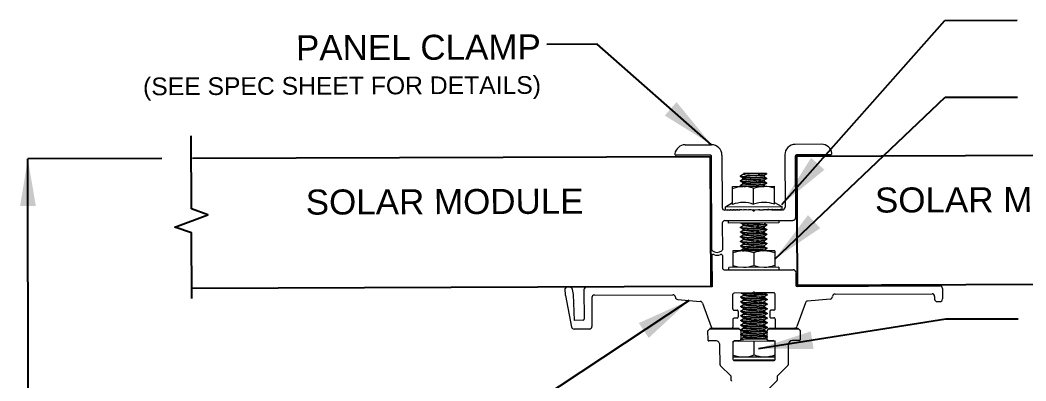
# Model space of a CAD drawing. Header units: feet. Extents: x 4.79 to 8.62, y 7.67 to 10.13.
# Drawn here: x 4.874 to 7.19, y 9.262 to 10.092 of the extents above; entities that cross this region are included whole.
import ezdxf

# ---------------------------------------------------------------- set-up
doc = ezdxf.new("R2010")
doc.units = ezdxf.units.FT
doc.header["$MEASUREMENT"] = 0
doc.layers.add('Z - ROOF', color=3, linetype='Continuous')
doc.layers.add('Z - TITLEBLOCK TXT', color=7, linetype='Continuous')
doc.styles.add('PAPER SPACE TXT', font='technic_.ttf', dxfattribs={"height": 0.125})
doc.styles.add('TITLE BBLOCK TEXT', font='ARIALUNI.TTF')
doc.dimstyles.new('PAPER SPACE', dxfattribs={"dimscale": 0, "dimtxt": 0.125, "dimasz": 0.125, "dimexe": 0, "dimexo": 0.020508, "dimgap": 0.041992, "dimtad": 1, "dimdec": 4, "dimzin": 3, "dimdsep": 46, "dimlunit": 4, "dimtxsty": 'PAPER SPACE TXT', "dimcen": 0.125, "dimclrd": 1, "dimclre": 1, "dimclrt": 7, "dimadec": 0, "dimazin": 0, "dimtfac": 1, "dimtdec": 4, "dimtofl": 0, "dimtmove": 2, "dimatfit": 3, "dimfxl": 1, "dimfrac": 2, "dimtolj": 1, "dimtzin": 0, "dimarcsym": 1})

msp = doc.modelspace()

# ---------------------------------------------------------------- linework, layer by layer
at = {"color": 7, "linetype": 'Continuous', "lineweight": 15}
for p, q in [((6.4055, 9.8053), (6.466, 9.8055)), ((6.7194, 9.8064), (6.6589, 9.8062)), ((6.4632, 9.7814), (6.3846, 9.7811)), ((6.4669, 9.5635), (6.4661, 9.7785)), ((6.4902, 9.7815), (6.4906, 9.6609)), ((6.6349, 9.782), (6.6353, 9.6614)), ((6.659, 9.7792), (6.6595, 9.6374)), ((6.7405, 9.7824), (6.6619, 9.7821)), ((6.5326, 9.7323), (6.5326, 9.7336)), ((6.5384, 9.7263), (6.5384, 9.7288)), ((6.5392, 9.7376), (6.5398, 9.7392)), ((6.5926, 9.7394), (6.5398, 9.7392)), ((6.5488, 9.7354), (6.5824, 9.7355)), ((6.5748, 9.7361), (6.5742, 9.7394)), ((6.5748, 9.7361), (6.5776, 9.7394)), ((6.587, 9.7345), (6.587, 9.7319)), ((6.5926, 9.7394), (6.5927, 9.7392)), ((6.5928, 9.7394), (6.5929, 9.7379)), ((6.5929, 9.7285), (6.5929, 9.7271)), ((6.5146, 9.7092), (6.611, 9.7096)), ((6.5147, 9.6679), (6.5146, 9.7092)), ((6.5326, 9.7216), (6.5326, 9.7229)), ((6.5327, 9.7109), (6.5326, 9.7122)), ((6.5352, 9.7093), (6.533, 9.7106)), ((6.5385, 9.7156), (6.5385, 9.7181)), ((6.563, 9.6681), (6.5628, 9.7051)), ((6.5868, 9.7107), (6.5888, 9.7095)), ((6.5871, 9.7238), (6.5871, 9.7212)), ((6.5871, 9.713), (6.5871, 9.7105)), ((6.5929, 9.7178), (6.5929, 9.7164)), ((6.6112, 9.6683), (6.611, 9.7096)), ((6.4982, 9.6626), (6.5147, 9.6723)), ((6.4982, 9.6626), (6.6278, 9.6631)), ((6.4982, 9.6549), (6.4982, 9.6626)), ((6.4992, 9.6549), (6.4992, 9.6559)), ((6.5021, 9.6549), (6.5021, 9.6559)), ((6.5069, 9.6549), (6.5069, 9.6559)), ((6.5133, 9.655), (6.5133, 9.6559)), ((6.5213, 9.655), (6.5213, 9.656)), ((6.5306, 9.655), (6.5306, 9.656)), ((6.5408, 9.6551), (6.5306, 9.656)), ((6.5362, 9.6554), (6.5327, 9.6555)), ((6.5362, 9.6554), (6.5362, 9.6555)), ((6.5408, 9.6551), (6.5408, 9.656)), ((6.5517, 9.6551), (6.5408, 9.656)), ((6.5421, 9.6554), (6.5408, 9.6554)), ((6.5421, 9.6554), (6.5421, 9.6556)), ((6.5517, 9.6551), (6.5517, 9.6561)), ((6.563, 9.6551), (6.5517, 9.6561)), ((6.5558, 9.6555), (6.5558, 9.6557)), ((6.563, 9.6551), (6.563, 9.6561)), ((6.563, 9.6561), (6.5743, 9.6552)), ((6.5743, 9.6552), (6.5743, 9.6561)), ((6.5743, 9.6561), (6.5852, 9.6552)), ((6.5773, 9.6555), (6.5773, 9.6557)), ((6.5852, 9.6552), (6.5852, 9.6562)), ((6.5852, 9.6562), (6.5954, 9.6553)), ((6.5954, 9.6553), (6.5954, 9.6562)), ((6.5954, 9.6556), (6.596, 9.6557)), ((6.6047, 9.6553), (6.6047, 9.6563)), ((6.6047, 9.6556), (6.6047, 9.6557)), ((6.6047, 9.6556), (6.6052, 9.6557)), ((6.6047, 9.6556), (6.6047, 9.6553)), ((6.6072, 9.6556), (6.6047, 9.6553)), ((6.6112, 9.6726), (6.6278, 9.6631)), ((6.6127, 9.6553), (6.6127, 9.6563)), ((6.6145, 9.6556), (6.6127, 9.6553)), ((6.6191, 9.6553), (6.6191, 9.6563)), ((6.6203, 9.6555), (6.6191, 9.6553)), ((6.6239, 9.6554), (6.6239, 9.6563)), ((6.6245, 9.6555), (6.6239, 9.6554)), ((6.6239, 9.6555), (6.6268, 9.6554)), ((6.6268, 9.6554), (6.6268, 9.6563)), ((6.6268, 9.6554), (6.6278, 9.6554)), ((6.6278, 9.6631), (6.6278, 9.6554)), ((6.6293, 9.6554), (6.4967, 9.6549)), ((6.499, 9.655), (6.4982, 9.6549)), ((6.5015, 9.6551), (6.4992, 9.6549)), ((6.5015, 9.6551), (6.4992, 9.6549)), ((6.5057, 9.6551), (6.5021, 9.6549)), ((6.5213, 9.655), (6.5213, 9.655)), ((6.5238, 9.6553), (6.5234, 9.6554)), ((6.5238, 9.6553), (6.5238, 9.6554)), ((6.5269, 9.6554), (6.5244, 9.6554)), ((6.5269, 9.6554), (6.5269, 9.6554)), ((6.4908, 9.6247), (6.491, 9.5636)), ((6.4968, 9.6308), (6.6535, 9.6313)), ((6.5055, 9.6248), (6.5055, 9.6308)), ((6.6207, 9.6252), (6.5055, 9.6248)), ((6.533, 9.6144), (6.533, 9.6157)), ((6.5388, 9.6191), (6.5388, 9.6216)), ((6.5389, 9.6084), (6.5389, 9.6109)), ((6.5874, 9.6251), (6.5874, 9.6247)), ((6.5875, 9.6166), (6.5875, 9.614)), ((6.5933, 9.6213), (6.5933, 9.62)), ((6.5933, 9.6106), (6.5933, 9.6092)), ((6.6207, 9.6312), (6.6207, 9.6252)), ((6.533, 9.6037), (6.533, 9.605)), ((6.5331, 9.5929), (6.5331, 9.5943)), ((6.5389, 9.5977), (6.5389, 9.6002)), ((6.5389, 9.5869), (6.5389, 9.5895)), ((6.5875, 9.6058), (6.5875, 9.6033)), ((6.5875, 9.5951), (6.5875, 9.5926)), ((6.5934, 9.5998), (6.5934, 9.5985)), ((6.5934, 9.5891), (6.5934, 9.5878)), ((6.5331, 9.5822), (6.5331, 9.5835)), ((6.5332, 9.5715), (6.5332, 9.5728)), ((6.539, 9.5762), (6.539, 9.5788)), ((6.539, 9.5655), (6.539, 9.568)), ((6.5876, 9.5844), (6.5876, 9.5819)), ((6.5876, 9.5737), (6.5876, 9.5711)), ((6.5876, 9.563), (6.5877, 9.5611)), ((6.5934, 9.5784), (6.5934, 9.5771)), ((6.5935, 9.5677), (6.5935, 9.5664)), ((6.4669, 9.55), (6.4672, 9.4785)), ((6.491, 9.5501), (6.4911, 9.5231)), ((6.6116, 9.5612), (6.5151, 9.5608)), ((6.5151, 9.5608), (6.5152, 9.5232)), ((6.5332, 9.5609), (6.5332, 9.5621)), ((6.5634, 9.5567), (6.5635, 9.5277)), ((6.6116, 9.5612), (6.6117, 9.5235)), ((6.4972, 9.5171), (6.6539, 9.5177)), ((6.6211, 9.5236), (6.5059, 9.5231)), ((6.5059, 9.5171), (6.5059, 9.5231)), ((6.6211, 9.5236), (6.6211, 9.5175)), ((6.66, 9.5116), (6.6601, 9.4821)), ((6.1296, 9.458), (6.1295, 9.4744)), ((6.1398, 9.4773), (6.1324, 9.4773)), ((6.148, 9.4603), (6.1457, 9.4724)), ((6.1724, 9.4714), (6.1726, 9.4039)), ((6.4672, 9.4785), (6.1784, 9.4774)), ((6.663, 9.4792), (6.9917, 9.4804)), ((6.9978, 9.4744), (6.9979, 9.4503)), ((6.1296, 9.458), (6.1436, 9.3857)), ((6.1504, 9.401), (6.148, 9.4603)), ((6.1905, 9.4534), (6.1908, 9.387)), ((6.1965, 9.4594), (6.3768, 9.4601)), ((6.3884, 9.4489), (6.4403, 9.4445)), ((6.5151, 9.4273), (6.515, 9.4611)), ((6.5604, 9.4641), (6.5179, 9.464)), ((6.5336, 9.4536), (6.5336, 9.4549)), ((6.5394, 9.4583), (6.5394, 9.4609)), ((6.5394, 9.4476), (6.5394, 9.4501)), ((6.6095, 9.4643), (6.567, 9.4641)), ((6.588, 9.4642), (6.588, 9.4639)), ((6.588, 9.4558), (6.588, 9.4532)), ((6.5939, 9.4605), (6.5939, 9.4592)), ((6.5939, 9.4498), (6.5939, 9.4485)), ((6.6125, 9.4276), (6.6124, 9.4614)), ((6.7391, 9.4502), (6.6872, 9.4454)), ((6.7506, 9.4614), (6.9737, 9.4622)), ((6.9798, 9.4562), (6.9798, 9.4502)), ((6.4455, 9.4406), (6.4656, 9.386)), ((6.518, 9.4244), (6.5248, 9.4244)), ((6.5336, 9.4429), (6.5336, 9.4442)), ((6.5337, 9.4322), (6.5337, 9.4335)), ((6.5395, 9.4369), (6.5395, 9.4394)), ((6.5395, 9.4262), (6.5395, 9.4287)), ((6.5881, 9.4451), (6.5881, 9.4425)), ((6.5881, 9.4343), (6.5881, 9.4318)), ((6.5939, 9.4391), (6.5939, 9.4377)), ((6.594, 9.4283), (6.594, 9.427)), ((6.6097, 9.4247), (6.6029, 9.4247)), ((6.6821, 9.4415), (6.6624, 9.3867)), ((6.9858, 9.4442), (6.9919, 9.4442)), ((6.1705, 9.4011), (6.1504, 9.401)), ((6.5152, 9.4034), (6.5153, 9.3851)), ((6.5248, 9.4063), (6.5181, 9.4063)), ((6.5277, 9.4215), (6.5277, 9.4092)), ((6.5337, 9.4214), (6.5337, 9.4228)), ((6.5337, 9.4107), (6.5337, 9.412)), ((6.5338, 9.4), (6.5338, 9.4013)), ((6.5396, 9.4154), (6.5395, 9.418)), ((6.5396, 9.4047), (6.5396, 9.4073)), ((6.5882, 9.4236), (6.5882, 9.4211)), ((6.5882, 9.4129), (6.5882, 9.4104)), ((6.5882, 9.4022), (6.5882, 9.3996)), ((6.594, 9.4176), (6.594, 9.4163)), ((6.594, 9.4069), (6.5941, 9.4056)), ((6.6, 9.4218), (6.6001, 9.4095)), ((6.603, 9.4066), (6.6097, 9.4066)), ((6.6126, 9.4038), (6.6127, 9.3854)), ((6.1848, 9.381), (6.1495, 9.3809)), ((6.4584, 9.378), (6.4621, 9.3817)), ((6.4713, 9.382), (6.5124, 9.3822)), ((6.5296, 9.3819), (6.5333, 9.3783)), ((6.5338, 9.3893), (6.5338, 9.3906)), ((6.5339, 9.3786), (6.5339, 9.3799)), ((6.5396, 9.394), (6.5396, 9.3965)), ((6.5397, 9.3833), (6.5397, 9.3858)), ((6.5883, 9.3915), (6.5883, 9.3889)), ((6.5883, 9.3807), (6.5883, 9.3782)), ((6.5941, 9.3962), (6.5941, 9.3949)), ((6.5941, 9.3855), (6.5941, 9.3841)), ((6.5947, 9.3785), (6.5984, 9.3822)), ((6.6567, 9.3827), (6.6156, 9.3825)), ((6.458, 9.3556), (6.4579, 9.3767)), ((6.5337, 9.3572), (6.5336, 9.3572)), ((6.5338, 9.3573), (6.5337, 9.3572)), ((6.5339, 9.3769), (6.5339, 9.3559)), ((6.5339, 9.3678), (6.5339, 9.3692)), ((6.534, 9.3585), (6.5341, 9.3586)), ((6.5946, 9.3574), (6.5396, 9.3572)), ((6.5397, 9.3726), (6.5397, 9.3751)), ((6.5398, 9.3618), (6.5397, 9.3644)), ((6.5772, 9.3573), (6.5762, 9.3584)), ((6.5883, 9.37), (6.5884, 9.3675)), ((6.5884, 9.3593), (6.5884, 9.3574)), ((6.5942, 9.3561), (6.5942, 9.3772)), ((6.5942, 9.3747), (6.5942, 9.3734)), ((6.5942, 9.364), (6.5942, 9.3627)), ((6.6683, 9.3545), (6.6524, 9.3544)), ((6.6701, 9.3774), (6.6702, 9.3564)), ((6.4758, 9.3538), (6.4599, 9.3537)), ((6.4857, 9.2987), (6.4855, 9.3442)), ((6.5154, 9.3491), (6.5155, 9.3115)), ((6.5159, 9.3532), (6.6123, 9.3536)), ((6.516, 9.3168), (6.5159, 9.3532)), ((6.532, 9.354), (6.5202, 9.3539)), ((6.5642, 9.3213), (6.5641, 9.3534)), ((6.608, 9.3543), (6.5962, 9.3542)), ((6.6125, 9.3172), (6.6123, 9.3536)), ((6.613, 9.3118), (6.6128, 9.3494)), ((6.6428, 9.3447), (6.6429, 9.2992)), ((6.516, 9.3168), (6.6125, 9.3172)), ((6.511, 9.2728), (6.4862, 9.2973)), ((6.6424, 9.2979), (6.6178, 9.2731)), ((6.5116, 9.2627), (6.5115, 9.2714)), ((6.6173, 9.2718), (6.6173, 9.2631)), ((6.6167, 9.2617), (6.5892, 9.234))]:
    msp.add_line(p, q, dxfattribs=at)
at = {"color": 6}
for p, q in [((5.2711, 9.7742), (6.4632, 9.7785)), ((6.4632, 9.7785), (6.4643, 9.4797)), ((6.6619, 9.7792), (7.6976, 9.783)), ((6.6619, 9.7792), (6.663, 9.4821)), ((5.2693, 9.4753), (6.4643, 9.4797)), ((6.663, 9.4821), (7.7016, 9.4858))]:
    msp.add_line(p, q, dxfattribs=at)
for p, q in [((6.5296, 9.3819), (6.4621, 9.3817)), ((6.5984, 9.3822), (6.6659, 9.3824)), ((6.6101, 9.3089), (6.5184, 9.3086))]:
    msp.add_line(p, q)
at = {"color": 7, "linetype": 'Continuous', "lineweight": 0}
msp.add_line((6.6659, 9.3824), (6.6696, 9.3788), dxfattribs=at)
at = {"color": 7, "linetype": 'Continuous', "lineweight": 15, "flags": 128}
for points in [[(6.533, 9.7338), (6.5326, 9.7336), (6.5336, 9.7332), (6.5366, 9.7327), (6.5414, 9.7323), (6.5477, 9.7319), (6.5549, 9.7315), (6.5627, 9.731), (6.5706, 9.7306), (6.5778, 9.7302), (6.584, 9.7298), (6.5889, 9.7293), (6.5919, 9.7289), (6.5929, 9.7285), (6.5929, 9.7285)], [(6.5329, 9.7321), (6.5336, 9.7318), (6.5366, 9.7314), (6.5414, 9.731), (6.5477, 9.7305), (6.5549, 9.7301), (6.5627, 9.7297), (6.5706, 9.7293), (6.5778, 9.7289), (6.584, 9.7285), (6.5889, 9.728), (6.5919, 9.7276), (6.5929, 9.7272), (6.5929, 9.7271)], [(6.5388, 9.7286), (6.5356, 9.7305), (6.5329, 9.732)], [(6.533, 9.7339), (6.5362, 9.7359), (6.5392, 9.7376)], [(6.533, 9.7232), (6.5363, 9.7251), (6.5384, 9.7264)], [(6.5388, 9.7287), (6.5393, 9.7285), (6.5417, 9.7281), (6.5455, 9.7276), (6.5506, 9.7272), (6.5565, 9.7268), (6.5627, 9.7264), (6.5691, 9.7259), (6.5749, 9.7255), (6.5799, 9.7251), (6.5838, 9.7246), (6.5862, 9.7242), (6.5871, 9.7238), (6.5871, 9.7238)], [(6.5824, 9.7355), (6.5768, 9.736), (6.5748, 9.7361)], [(6.5813, 9.7394), (6.5859, 9.739), (6.5895, 9.7387), (6.5918, 9.7383), (6.5929, 9.7379), (6.5928, 9.7379)], [(6.5824, 9.7355), (6.5847, 9.7352), (6.5862, 9.7349), (6.587, 9.7345), (6.587, 9.7345)], [(6.5868, 9.7321), (6.5893, 9.7306), (6.5926, 9.7287)], [(6.5926, 9.7376), (6.5899, 9.7361), (6.587, 9.7344)], [(6.5925, 9.7269), (6.5899, 9.7253), (6.5871, 9.7237)], [(6.5146, 9.7049), (6.5264, 9.7081), (6.5387, 9.7093)], [(6.5331, 9.7231), (6.5326, 9.7229), (6.5336, 9.7224), (6.5367, 9.722), (6.5414, 9.7216), (6.5477, 9.7212), (6.555, 9.7207), (6.5627, 9.7203), (6.5706, 9.7199), (6.5778, 9.7195), (6.5841, 9.7191), (6.5889, 9.7186), (6.5919, 9.7182), (6.5929, 9.7178), (6.5929, 9.7178)], [(6.5331, 9.7124), (6.5326, 9.7122), (6.5337, 9.7117), (6.5367, 9.7113), (6.5415, 9.7109), (6.5478, 9.7104), (6.555, 9.71), (6.5628, 9.7096), (6.5663, 9.7094)], [(6.533, 9.7214), (6.5337, 9.7211), (6.5367, 9.7207), (6.5414, 9.7203), (6.5477, 9.7198), (6.555, 9.7194), (6.5627, 9.719), (6.5706, 9.7186), (6.5778, 9.7182), (6.5841, 9.7177), (6.5889, 9.7173), (6.5919, 9.7169), (6.5929, 9.7164), (6.5929, 9.7164)], [(6.5389, 9.7179), (6.5357, 9.7197), (6.533, 9.7213)], [(6.533, 9.7125), (6.5363, 9.7144), (6.5385, 9.7157)], [(6.5389, 9.718), (6.5393, 9.7178), (6.5417, 9.7173), (6.5456, 9.7169), (6.5507, 9.7165), (6.5565, 9.716), (6.5627, 9.7156), (6.5691, 9.7152), (6.5749, 9.7148), (6.58, 9.7144), (6.5839, 9.7139), (6.5863, 9.7135), (6.5871, 9.713), (6.5871, 9.713)], [(6.5628, 9.7051), (6.5746, 9.7083), (6.5869, 9.7095)], [(6.5868, 9.7214), (6.5893, 9.7199), (6.5927, 9.718)], [(6.5926, 9.7162), (6.5899, 9.7146), (6.5871, 9.7129)], [(6.5359, 9.6554), (6.5358, 9.6555), (6.5357, 9.6555)], [(6.5558, 9.6555), (6.5532, 9.6556), (6.5517, 9.6556)], [(6.5773, 9.6555), (6.575, 9.6557), (6.5743, 9.6558)], [(6.5773, 9.6555), (6.5767, 9.6556), (6.5769, 9.6557), (6.5779, 9.6557), (6.5796, 9.6556), (6.5821, 9.6554), (6.5852, 9.6552)], [(6.6049, 9.6557), (6.6087, 9.6555), (6.6127, 9.6553)], [(6.6127, 9.6556), (6.6151, 9.6555), (6.6191, 9.6553)], [(6.6191, 9.6556), (6.6199, 9.6556), (6.6239, 9.6554)], [(6.5054, 9.6552), (6.5048, 9.6551), (6.5021, 9.6549)], [(6.5109, 9.6553), (6.509, 9.6552), (6.5069, 9.6549)], [(6.5115, 9.6552), (6.511, 9.6552), (6.5069, 9.6549)], [(6.5188, 9.6553), (6.5174, 9.6552), (6.5133, 9.655)], [(6.5607, 9.6548), (6.563, 9.6547), (6.565, 9.6546)], [(6.5334, 9.6159), (6.533, 9.6157), (6.534, 9.6152), (6.537, 9.6148), (6.5418, 9.6144), (6.5481, 9.614), (6.5553, 9.6135), (6.5631, 9.6131), (6.571, 9.6127), (6.5782, 9.6123), (6.5844, 9.6119), (6.5893, 9.6114), (6.5923, 9.611), (6.5933, 9.6106), (6.5933, 9.6106)], [(6.5393, 9.6214), (6.536, 9.6232), (6.5333, 9.6248)], [(6.5333, 9.616), (6.5366, 9.6179), (6.5388, 9.6192)], [(6.5334, 9.6249), (6.534, 9.6246), (6.537, 9.6242), (6.5418, 9.6238), (6.5481, 9.6234), (6.5553, 9.6229), (6.5631, 9.6225), (6.571, 9.6221), (6.5782, 9.6217), (6.5844, 9.6213), (6.5893, 9.6208), (6.5922, 9.6204), (6.5933, 9.62), (6.5933, 9.62)], [(6.5393, 9.6106), (6.5361, 9.6125), (6.5334, 9.6141)], [(6.5335, 9.6142), (6.534, 9.6139), (6.537, 9.6135), (6.5418, 9.6131), (6.5481, 9.6126), (6.5554, 9.6122), (6.5631, 9.6118), (6.571, 9.6114), (6.5782, 9.611), (6.5844, 9.6105), (6.5893, 9.6101), (6.5923, 9.6097), (6.5933, 9.6092), (6.5933, 9.6092)], [(6.5393, 9.6215), (6.5397, 9.6213), (6.5421, 9.6209), (6.5459, 9.6204), (6.551, 9.62), (6.5568, 9.6196), (6.5631, 9.6192), (6.5695, 9.6187), (6.5753, 9.6183), (6.5803, 9.6179), (6.5842, 9.6174), (6.5866, 9.617), (6.5875, 9.6166), (6.5874, 9.6166)], [(6.5393, 9.6108), (6.5397, 9.6106), (6.5421, 9.6101), (6.5459, 9.6097), (6.551, 9.6093), (6.5569, 9.6089), (6.5631, 9.6084), (6.5695, 9.608), (6.5753, 9.6076), (6.5803, 9.6072), (6.5843, 9.6067), (6.5867, 9.6063), (6.5875, 9.6059), (6.5875, 9.6058)], [(6.5446, 9.6249), (6.5481, 9.6247), (6.5553, 9.6243), (6.5631, 9.6239), (6.571, 9.6234), (6.5782, 9.623), (6.5844, 9.6226), (6.5893, 9.6221), (6.5922, 9.6217), (6.5933, 9.6213), (6.5933, 9.6213)], [(6.5871, 9.6249), (6.5897, 9.6234), (6.593, 9.6215)], [(6.5872, 9.6142), (6.5897, 9.6127), (6.593, 9.6108)], [(6.593, 9.6197), (6.5903, 9.6181), (6.5875, 9.6165)], [(6.5334, 9.6052), (6.533, 9.605), (6.5341, 9.6045), (6.5371, 9.6041), (6.5418, 9.6037), (6.5482, 9.6032), (6.5554, 9.6028), (6.5631, 9.6024), (6.571, 9.602), (6.5783, 9.6016), (6.5845, 9.6012), (6.5893, 9.6007), (6.5923, 9.6003), (6.5934, 9.5998), (6.5933, 9.5998)], [(6.5334, 9.5944), (6.5331, 9.5943), (6.5341, 9.5938), (6.5371, 9.5934), (6.5419, 9.593), (6.5482, 9.5925), (6.5554, 9.5921), (6.5632, 9.5917), (6.5711, 9.5913), (6.5783, 9.5909), (6.5845, 9.5904), (6.5894, 9.59), (6.5924, 9.5896), (6.5934, 9.5891), (6.5934, 9.5891)], [(6.5334, 9.6053), (6.5367, 9.6072), (6.5389, 9.6085)], [(6.5334, 9.6035), (6.5341, 9.6032), (6.5371, 9.6028), (6.5418, 9.6024), (6.5482, 9.6019), (6.5554, 9.6015), (6.5632, 9.6011), (6.571, 9.6007), (6.5783, 9.6002), (6.5845, 9.5998), (6.5893, 9.5994), (6.5923, 9.599), (6.5934, 9.5985), (6.5933, 9.5985)], [(6.5393, 9.6), (6.5361, 9.6018), (6.5334, 9.6034)], [(6.5334, 9.5945), (6.5367, 9.5965), (6.5389, 9.5978)], [(6.5334, 9.5928), (6.5341, 9.5925), (6.5371, 9.5921), (6.5419, 9.5916), (6.5482, 9.5912), (6.5554, 9.5908), (6.5632, 9.5904), (6.5711, 9.5899), (6.5783, 9.5895), (6.5845, 9.5891), (6.5894, 9.5887), (6.5924, 9.5882), (6.5934, 9.5878), (6.5934, 9.5878)], [(6.5393, 9.5893), (6.5361, 9.5911), (6.5334, 9.5927)], [(6.5334, 9.5838), (6.5367, 9.5857), (6.5389, 9.587)], [(6.5393, 9.6001), (6.5397, 9.5999), (6.5421, 9.5994), (6.546, 9.599), (6.5511, 9.5986), (6.5569, 9.5981), (6.5632, 9.5977), (6.5695, 9.5973), (6.5754, 9.5969), (6.5804, 9.5964), (6.5843, 9.596), (6.5867, 9.5956), (6.5875, 9.5951), (6.5875, 9.5951)], [(6.5393, 9.5894), (6.5398, 9.5891), (6.5422, 9.5887), (6.546, 9.5883), (6.5511, 9.5878), (6.557, 9.5874), (6.5632, 9.587), (6.5696, 9.5866), (6.5754, 9.5861), (6.5804, 9.5857), (6.5843, 9.5853), (6.5867, 9.5848), (6.5876, 9.5844), (6.5876, 9.5844)], [(6.5872, 9.6035), (6.5896, 9.6021), (6.593, 9.6001)], [(6.5872, 9.5928), (6.5897, 9.5913), (6.593, 9.5894)], [(6.593, 9.609), (6.5903, 9.6074), (6.5875, 9.6057)], [(6.593, 9.5982), (6.5903, 9.5967), (6.5875, 9.595)], [(6.593, 9.5875), (6.5904, 9.5859), (6.5876, 9.5843)], [(6.5334, 9.5837), (6.5331, 9.5836), (6.5342, 9.5831), (6.5372, 9.5827), (6.5419, 9.5822), (6.5482, 9.5818), (6.5555, 9.5814), (6.5632, 9.581), (6.5711, 9.5805), (6.5783, 9.5801), (6.5846, 9.5797), (6.5894, 9.5793), (6.5924, 9.5788), (6.5934, 9.5784), (6.5934, 9.5784)], [(6.5335, 9.573), (6.5332, 9.5728), (6.5342, 9.5724), (6.5372, 9.5719), (6.542, 9.5715), (6.5483, 9.5711), (6.5555, 9.5707), (6.5633, 9.5703), (6.5712, 9.5698), (6.5784, 9.5694), (6.5846, 9.569), (6.5894, 9.5686), (6.5924, 9.5681), (6.5935, 9.5677), (6.5935, 9.5677)], [(6.5334, 9.5821), (6.5342, 9.5818), (6.5372, 9.5813), (6.5419, 9.5809), (6.5482, 9.5805), (6.5555, 9.5801), (6.5632, 9.5797), (6.5711, 9.5792), (6.5784, 9.5788), (6.5846, 9.5784), (6.5894, 9.5779), (6.5924, 9.5775), (6.5934, 9.5771), (6.5934, 9.5771)], [(6.5394, 9.5785), (6.5361, 9.5804), (6.5334, 9.582)], [(6.5334, 9.5731), (6.5367, 9.575), (6.539, 9.5763)], [(6.5394, 9.5678), (6.5362, 9.5697), (6.5334, 9.5713)], [(6.5335, 9.5714), (6.5342, 9.571), (6.5372, 9.5706), (6.542, 9.5702), (6.5483, 9.5698), (6.5555, 9.5693), (6.5633, 9.5689), (6.5712, 9.5685), (6.5784, 9.5681), (6.5846, 9.5677), (6.5895, 9.5672), (6.5924, 9.5668), (6.5935, 9.5664), (6.5935, 9.5664)], [(6.5335, 9.5624), (6.5368, 9.5643), (6.539, 9.5656)], [(6.539, 9.5655), (6.5399, 9.565), (6.5423, 9.5646), (6.5461, 9.5642), (6.5512, 9.5637), (6.557, 9.5633), (6.5633, 9.5629), (6.5697, 9.5625), (6.5755, 9.5621), (6.5805, 9.5616), (6.5844, 9.5612), (6.5851, 9.5611)], [(6.5393, 9.5787), (6.5398, 9.5784), (6.5422, 9.578), (6.5461, 9.5776), (6.5512, 9.5771), (6.557, 9.5767), (6.5633, 9.5763), (6.5696, 9.5758), (6.5754, 9.5754), (6.5805, 9.575), (6.5844, 9.5746), (6.5868, 9.5741), (6.5876, 9.5737), (6.5876, 9.5737)], [(6.5394, 9.568), (6.5398, 9.5677), (6.5423, 9.5673), (6.5461, 9.5668), (6.5512, 9.5664), (6.557, 9.566), (6.5633, 9.5656), (6.5697, 9.5651), (6.5755, 9.5647), (6.5805, 9.5643), (6.5844, 9.5638), (6.5868, 9.5634), (6.5876, 9.563), (6.5876, 9.563)], [(6.5872, 9.5821), (6.5897, 9.5806), (6.593, 9.5787)], [(6.5873, 9.5713), (6.5898, 9.5699), (6.5931, 9.568)], [(6.593, 9.5768), (6.5904, 9.5752), (6.5876, 9.5736)], [(6.5931, 9.5661), (6.5904, 9.5645), (6.5876, 9.5629)], [(6.5335, 9.5623), (6.5332, 9.5621), (6.5342, 9.5617), (6.5372, 9.5612), (6.5409, 9.5609)], [(6.5634, 9.5567), (6.5515, 9.5598), (6.5392, 9.5609)], [(6.6116, 9.5568), (6.5998, 9.5599), (6.5875, 9.5611)], [(6.5152, 9.5275), (6.5271, 9.5244), (6.5394, 9.5233)], [(6.5635, 9.5277), (6.5753, 9.5246), (6.5876, 9.5234)], [(6.534, 9.4551), (6.5336, 9.4549), (6.5346, 9.4545), (6.5376, 9.454), (6.5424, 9.4536), (6.5487, 9.4532), (6.5559, 9.4528), (6.5637, 9.4523), (6.5716, 9.4519), (6.5788, 9.4515), (6.585, 9.4511), (6.5899, 9.4506), (6.5929, 9.4502), (6.5939, 9.4498), (6.5939, 9.4498)], [(6.5399, 9.4606), (6.5366, 9.4625), (6.5339, 9.464)], [(6.5339, 9.4552), (6.5374, 9.4572), (6.5394, 9.4584)], [(6.534, 9.4641), (6.5346, 9.4639), (6.5376, 9.4634), (6.5423, 9.463), (6.5487, 9.4626), (6.5559, 9.4622), (6.5637, 9.4617), (6.5716, 9.4613), (6.5788, 9.4609), (6.585, 9.4605), (6.5898, 9.46), (6.5928, 9.4596), (6.5939, 9.4592), (6.5939, 9.4592)], [(6.534, 9.4534), (6.5346, 9.4531), (6.5376, 9.4527), (6.5424, 9.4523), (6.5487, 9.4518), (6.5559, 9.4514), (6.5637, 9.451), (6.5716, 9.4506), (6.5788, 9.4502), (6.585, 9.4498), (6.5899, 9.4493), (6.5929, 9.4489), (6.5939, 9.4485), (6.5939, 9.4485)], [(6.5399, 9.4499), (6.5367, 9.4517), (6.534, 9.4533)], [(6.534, 9.4445), (6.5373, 9.4464), (6.5394, 9.4477)], [(6.5398, 9.4607), (6.5402, 9.4605), (6.5427, 9.4601), (6.5465, 9.4597), (6.5516, 9.4592), (6.5574, 9.4588), (6.5637, 9.4584), (6.57, 9.4579), (6.5759, 9.4575), (6.5809, 9.4571), (6.5848, 9.4566), (6.5872, 9.4562), (6.588, 9.4558), (6.588, 9.4558)], [(6.5399, 9.45), (6.5403, 9.4498), (6.5427, 9.4494), (6.5465, 9.4489), (6.5516, 9.4485), (6.5575, 9.4481), (6.5637, 9.4477), (6.5701, 9.4472), (6.5759, 9.4468), (6.5809, 9.4464), (6.5848, 9.4459), (6.5872, 9.4455), (6.5881, 9.4451), (6.5881, 9.4451)], [(6.5463, 9.4641), (6.5487, 9.4639), (6.5559, 9.4635), (6.5637, 9.4631), (6.5715, 9.4626), (6.5788, 9.4622), (6.585, 9.4618), (6.5898, 9.4614), (6.5928, 9.4609), (6.5939, 9.4605), (6.5938, 9.4605)], [(6.5877, 9.4641), (6.5902, 9.4627), (6.5935, 9.4608)], [(6.5877, 9.4534), (6.5903, 9.4519), (6.5936, 9.45)], [(6.5936, 9.4589), (6.5909, 9.4573), (6.588, 9.4557)], [(6.5936, 9.4482), (6.5909, 9.4466), (6.5881, 9.445)], [(6.5341, 9.4444), (6.5336, 9.4442), (6.5347, 9.4437), (6.5377, 9.4433), (6.5424, 9.4429), (6.5487, 9.4425), (6.556, 9.442), (6.5637, 9.4416), (6.5716, 9.4412), (6.5789, 9.4408), (6.5851, 9.4404), (6.5899, 9.4399), (6.5929, 9.4395), (6.5939, 9.4391), (6.5939, 9.4391)], [(6.5341, 9.4337), (6.5337, 9.4335), (6.5347, 9.433), (6.5377, 9.4326), (6.5425, 9.4322), (6.5488, 9.4317), (6.556, 9.4313), (6.5638, 9.4309), (6.5717, 9.4305), (6.5789, 9.4301), (6.5851, 9.4296), (6.59, 9.4292), (6.5929, 9.4288), (6.594, 9.4283), (6.594, 9.4283)], [(6.5399, 9.4285), (6.5367, 9.4303), (6.5339, 9.4319)], [(6.534, 9.4427), (6.5347, 9.4424), (6.5377, 9.442), (6.5424, 9.4416), (6.5487, 9.4411), (6.556, 9.4407), (6.5637, 9.4403), (6.5716, 9.4399), (6.5789, 9.4395), (6.5851, 9.439), (6.5899, 9.4386), (6.5929, 9.4382), (6.5939, 9.4377), (6.5939, 9.4377)], [(6.5399, 9.4392), (6.5367, 9.441), (6.534, 9.4426)], [(6.534, 9.432), (6.5347, 9.4317), (6.5377, 9.4313), (6.5425, 9.4308), (6.5488, 9.4304), (6.556, 9.43), (6.5638, 9.4296), (6.5717, 9.4292), (6.5789, 9.4287), (6.5851, 9.4283), (6.59, 9.4279), (6.5929, 9.4275), (6.594, 9.427), (6.594, 9.427)], [(6.534, 9.423), (6.5373, 9.425), (6.5395, 9.4263)], [(6.5341, 9.4338), (6.5373, 9.4357), (6.5395, 9.437)], [(6.5399, 9.4393), (6.5403, 9.4391), (6.5427, 9.4386), (6.5466, 9.4382), (6.5517, 9.4378), (6.5575, 9.4374), (6.5638, 9.4369), (6.5701, 9.4365), (6.576, 9.4361), (6.581, 9.4357), (6.5849, 9.4352), (6.5873, 9.4348), (6.5881, 9.4343), (6.5881, 9.4343)], [(6.5399, 9.4286), (6.5403, 9.4283), (6.5428, 9.4279), (6.5466, 9.4275), (6.5517, 9.427), (6.5575, 9.4266), (6.5638, 9.4262), (6.5702, 9.4258), (6.576, 9.4254), (6.581, 9.4249), (6.5849, 9.4245), (6.5873, 9.4241), (6.5882, 9.4236), (6.5881, 9.4236)], [(6.5878, 9.4427), (6.5903, 9.4412), (6.5937, 9.4393)], [(6.5878, 9.432), (6.5904, 9.4305), (6.5937, 9.4286)], [(6.5936, 9.4374), (6.5909, 9.4359), (6.5881, 9.4342)], [(6.5936, 9.4267), (6.5909, 9.4251), (6.5882, 9.4235)], [(6.5341, 9.4229), (6.5337, 9.4228), (6.5347, 9.4223), (6.5377, 9.4219), (6.5425, 9.4215), (6.5488, 9.421), (6.556, 9.4206), (6.5638, 9.4202), (6.5717, 9.4198), (6.5789, 9.4193), (6.5851, 9.4189), (6.59, 9.4185), (6.593, 9.4181), (6.594, 9.4176), (6.594, 9.4176)], [(6.5341, 9.4122), (6.5337, 9.412), (6.5348, 9.4116), (6.5378, 9.4112), (6.5425, 9.4107), (6.5489, 9.4103), (6.5561, 9.4099), (6.5638, 9.4095), (6.5717, 9.409), (6.579, 9.4086), (6.5852, 9.4082), (6.59, 9.4078), (6.593, 9.4073), (6.594, 9.4069), (6.594, 9.4069)], [(6.5341, 9.4015), (6.5338, 9.4013), (6.5348, 9.4009), (6.5378, 9.4004), (6.5426, 9.4), (6.5489, 9.3996), (6.5561, 9.3992), (6.5639, 9.3988), (6.5718, 9.3983), (6.579, 9.3979), (6.5852, 9.3975), (6.5901, 9.397), (6.5931, 9.3966), (6.5941, 9.3962), (6.5941, 9.3962)], [(6.534, 9.4213), (6.5347, 9.421), (6.5377, 9.4206), (6.5425, 9.4201), (6.5488, 9.4197), (6.5561, 9.4193), (6.5638, 9.4189), (6.5717, 9.4184), (6.5789, 9.418), (6.5851, 9.4176), (6.59, 9.4172), (6.593, 9.4167), (6.594, 9.4163), (6.594, 9.4163)], [(6.5399, 9.4178), (6.5367, 9.4196), (6.534, 9.4212)], [(6.54, 9.407), (6.5367, 9.4089), (6.534, 9.4105)], [(6.5341, 9.4123), (6.5374, 9.4143), (6.5396, 9.4155)], [(6.5341, 9.4106), (6.5348, 9.4103), (6.5378, 9.4098), (6.5425, 9.4094), (6.5489, 9.409), (6.5561, 9.4086), (6.5639, 9.4081), (6.5717, 9.4077), (6.579, 9.4073), (6.5852, 9.4069), (6.59, 9.4064), (6.593, 9.406), (6.5941, 9.4056), (6.594, 9.4056)], [(6.5341, 9.4016), (6.5374, 9.4035), (6.5396, 9.4048)], [(6.5399, 9.4179), (6.5404, 9.4176), (6.5428, 9.4172), (6.5466, 9.4168), (6.5517, 9.4163), (6.5576, 9.4159), (6.5638, 9.4155), (6.5702, 9.4151), (6.576, 9.4146), (6.581, 9.4142), (6.5849, 9.4138), (6.5874, 9.4133), (6.5882, 9.4129), (6.5882, 9.4129)], [(6.5399, 9.4072), (6.5404, 9.4069), (6.5428, 9.4065), (6.5467, 9.4061), (6.5518, 9.4056), (6.5576, 9.4052), (6.5639, 9.4048), (6.5702, 9.4043), (6.5761, 9.4039), (6.5811, 9.4035), (6.585, 9.4031), (6.5874, 9.4026), (6.5882, 9.4022), (6.5882, 9.4022)], [(6.5879, 9.4212), (6.5904, 9.4198), (6.5937, 9.4179)], [(6.5879, 9.4106), (6.5903, 9.4092), (6.5937, 9.4072)], [(6.5936, 9.416), (6.5909, 9.4144), (6.5882, 9.4128)], [(6.5937, 9.4053), (6.591, 9.4037), (6.5882, 9.4021)], [(6.5341, 9.3907), (6.5338, 9.3906), (6.5349, 9.3901), (6.5379, 9.3897), (6.5426, 9.3893), (6.5489, 9.3889), (6.5562, 9.3884), (6.5639, 9.388), (6.5718, 9.3876), (6.579, 9.3872), (6.5853, 9.3868), (6.5901, 9.3863), (6.5931, 9.3859), (6.5941, 9.3855), (6.5941, 9.3855)], [(6.5342, 9.38), (6.5339, 9.3799), (6.5349, 9.3794), (6.5379, 9.379), (6.5427, 9.3786), (6.549, 9.3781), (6.5562, 9.3777), (6.564, 9.3773), (6.5719, 9.3769), (6.5791, 9.3765), (6.5853, 9.3761), (6.5901, 9.3756), (6.5931, 9.3752), (6.5942, 9.3747), (6.5942, 9.3747)], [(6.5401, 9.3963), (6.5368, 9.3982), (6.5341, 9.3997)], [(6.5341, 9.3908), (6.5374, 9.3928), (6.5396, 9.3941)], [(6.5341, 9.3801), (6.5374, 9.3821), (6.5397, 9.3834)], [(6.5342, 9.3998), (6.5348, 9.3995), (6.5378, 9.3991), (6.5426, 9.3987), (6.5489, 9.3983), (6.5561, 9.3978), (6.5639, 9.3974), (6.5718, 9.397), (6.579, 9.3966), (6.5852, 9.3962), (6.5901, 9.3957), (6.5931, 9.3953), (6.5941, 9.3949), (6.5941, 9.3949)], [(6.5342, 9.3891), (6.5349, 9.3888), (6.5379, 9.3884), (6.5426, 9.388), (6.5489, 9.3875), (6.5562, 9.3871), (6.5639, 9.3867), (6.5718, 9.3863), (6.5791, 9.3859), (6.5853, 9.3854), (6.5901, 9.385), (6.5931, 9.3846), (6.5941, 9.3841), (6.5941, 9.3841)], [(6.5401, 9.3856), (6.5369, 9.3874), (6.5342, 9.389)], [(6.5343, 9.3784), (6.5349, 9.3781), (6.5379, 9.3777), (6.5427, 9.3773), (6.549, 9.3768), (6.5562, 9.3764), (6.564, 9.376), (6.5719, 9.3756), (6.5791, 9.3751), (6.5853, 9.3747), (6.5902, 9.3743), (6.5931, 9.3739), (6.5942, 9.3734), (6.5942, 9.3734)], [(6.5402, 9.3748), (6.537, 9.3767), (6.5343, 9.3782)], [(6.54, 9.3964), (6.5405, 9.3962), (6.5429, 9.3958), (6.5467, 9.3953), (6.5518, 9.3949), (6.5577, 9.3945), (6.5639, 9.3941), (6.5703, 9.3936), (6.5761, 9.3932), (6.5811, 9.3928), (6.585, 9.3923), (6.5874, 9.3919), (6.5883, 9.3915), (6.5883, 9.3915)], [(6.5401, 9.3857), (6.5405, 9.3855), (6.5429, 9.385), (6.5468, 9.3846), (6.5519, 9.3842), (6.5577, 9.3838), (6.5639, 9.3833), (6.5703, 9.3829), (6.5761, 9.3825), (6.5812, 9.3821), (6.5851, 9.3816), (6.5875, 9.3812), (6.5883, 9.3807), (6.5883, 9.3807)], [(6.5878, 9.3999), (6.5904, 9.3984), (6.5937, 9.3965)], [(6.5879, 9.3891), (6.5904, 9.3877), (6.5937, 9.3858)], [(6.588, 9.3784), (6.5905, 9.3769), (6.5938, 9.375)], [(6.5938, 9.3946), (6.5911, 9.393), (6.5883, 9.3914)], [(6.5939, 9.3839), (6.5912, 9.3823), (6.5883, 9.3806)], [(6.5342, 9.3693), (6.5339, 9.3692), (6.5349, 9.3687), (6.5379, 9.3683), (6.5427, 9.3679), (6.549, 9.3674), (6.5562, 9.367), (6.564, 9.3666), (6.5719, 9.3662), (6.5791, 9.3657), (6.5853, 9.3653), (6.5902, 9.3649), (6.5932, 9.3645), (6.5942, 9.364), (6.5942, 9.364)], [(6.5341, 9.3586), (6.5377, 9.3607), (6.5398, 9.3619)], [(6.5342, 9.3694), (6.5375, 9.3714), (6.5397, 9.3727)], [(6.5343, 9.3676), (6.5349, 9.3674), (6.5379, 9.367), (6.5427, 9.3665), (6.549, 9.3661), (6.5562, 9.3657), (6.564, 9.3653), (6.5719, 9.3648), (6.5791, 9.3644), (6.5853, 9.364), (6.5902, 9.3636), (6.5932, 9.3631), (6.5942, 9.3627), (6.5942, 9.3627)], [(6.5402, 9.3641), (6.537, 9.366), (6.5343, 9.3675)], [(6.5402, 9.375), (6.5405, 9.3748), (6.543, 9.3743), (6.5468, 9.3739), (6.5519, 9.3735), (6.5577, 9.373), (6.564, 9.3726), (6.5704, 9.3722), (6.5762, 9.3718), (6.5812, 9.3713), (6.5851, 9.3709), (6.5875, 9.3705), (6.5883, 9.37), (6.5883, 9.37)], [(6.5402, 9.3643), (6.5406, 9.364), (6.543, 9.3636), (6.5468, 9.3632), (6.5519, 9.3627), (6.5578, 9.3623), (6.564, 9.3619), (6.5704, 9.3615), (6.5762, 9.361), (6.5812, 9.3606), (6.5851, 9.3602), (6.5876, 9.3597), (6.5884, 9.3593), (6.5884, 9.3593)], [(6.588, 9.3677), (6.5906, 9.3662), (6.5939, 9.3643)], [(6.5939, 9.3732), (6.5912, 9.3716), (6.5883, 9.3699)], [(6.5939, 9.3624), (6.5912, 9.3608), (6.5884, 9.3592)]]:
    msp.add_lwpolyline(points, dxfattribs=at)
at = {"color": 7, "linetype": 'Continuous', "lineweight": 15}
for centre, radius, start, end in [((6.4056, 9.7812), 0.0241, 90.2074, 172.3699), ((6.4661, 9.7814), 0.0241, 0.2074, 90.2074), ((6.659, 9.7821), 0.0241, 90.2074, 180.2074), ((6.7195, 9.7823), 0.0241, 8.0449, 90.2074), ((6.3845, 9.784), 0.00289, 172.3699, 270.2074), ((6.4632, 9.7785), 0.00289, 0.2074, 90.2074), ((6.6619, 9.7792), 0.00289, 90.2074, 180.2074), ((6.7405, 9.7853), 0.00289, 270.2074, 8.0449), ((6.7006, 11.0555), 1.339, 263.0426, 265.1208), ((6.5478, 9.7533), 0.0179, 242.1562, 273.0022), ((6.5259, 9.2672), 0.4688, 82.548, 87.2046), ((6.5449, 9.7626), 0.0533, 257.1335, 269.5148), ((6.6912, 10.9554), 1.2492, 262.9799, 265.2063), ((6.5383, 9.6362), 0.0731, 70.4346, 89.7241), ((6.5866, 9.6364), 0.0731, 70.4346, 89.7241), ((6.4967, 9.6609), 0.00603, 180.2074, 270.2074), ((6.4995, 9.6563), 0.0014, 196.2454, 255.3448), ((6.5053, 9.6698), 0.0153, 246.1587, 257.7401), ((6.5169, 9.7181), 0.0639, 256.6017, 260.9686), ((6.5344, 9.823), 0.1694, 260.632, 262.8484), ((6.5587, 10.0084), 0.3554, 262.6733, 263.9708), ((6.5391, 9.6014), 0.0709, 70.3093, 110.1055), ((6.5915, 10.3075), 0.6553, 263.8498, 264.6634), ((6.5259, 9.6344), 0.0211, 89.4822, 102.4012), ((6.5342, 9.6403), 0.0153, 84.4641, 103.4485), ((6.5439, 9.5933), 0.0622, 87.1893, 92.8491), ((6.5873, 9.6016), 0.0709, 70.3093, 110.1055), ((6.5814, 9.4585), 0.1973, 85.9265, 88.9042), ((6.5157, 8.8175), 0.8425, 83.9401, 84.573), ((6.5871, 9.3667), 0.2891, 86.5112, 88.3479), ((6.5594, 9.2352), 0.4235, 82.7777, 83.8664), ((6.5884, 9.4663), 0.1915, 80.7599, 82.7205), ((6.608, 9.5878), 0.0694, 76.7727, 80.7976), ((6.6204, 9.6407), 0.016, 66.4223, 77.4765), ((6.6265, 9.655), 0.00141, 16.6203, 74.97), ((6.6293, 9.6614), 0.00603, 270.2074, 0.2074), ((6.5188, 9.6218), 0.0336, 91.7361, 99.3022), ((6.5597, 9.6532), 0.00193, 30.2074, 90.2074), ((6.563, 9.6551), 0.00193, 210.2074, 330.2074), ((6.5664, 9.6532), 0.00193, 90.2074, 150.2074), ((6.6535, 9.6374), 0.00603, 270.2074, 0.2074), ((6.4968, 9.6247), 0.00603, 90.2074, 180.2074), ((6.6915, 10.859), 1.2492, 262.9799, 265.2063), ((6.6767, 10.7093), 1.1095, 262.8619, 265.3666), ((6.6637, 10.5756), 0.9859, 262.7293, 265.5453), ((6.6599, 10.5289), 0.9497, 262.6839, 265.6062), ((6.4698, 9.5635), 0.00289, 180.2074, 233.1098), ((6.4881, 9.5636), 0.00289, 307.305, 0.2074), ((6.6735, 10.6456), 1.0779, 262.8309, 265.4085), ((6.4698, 9.55), 0.00289, 64.3087, 180.2074), ((6.4789, 9.5757), 0.0181, 233.1098, 307.305), ((6.4789, 9.5689), 0.0181, 244.3087, 296.1061), ((6.4881, 9.5501), 0.00289, 0.2074, 116.1061), ((6.5401, 9.4878), 0.0731, 90.6907, 109.9802), ((6.5883, 9.488), 0.0731, 90.6907, 109.9802), ((6.4972, 9.5231), 0.00603, 180.2074, 270.2074), ((6.5385, 9.5964), 0.0731, 270.6907, 289.9802), ((6.5867, 9.5966), 0.0731, 270.6907, 289.9802), ((6.654, 9.5116), 0.00603, 0.2074, 90.2074), ((6.1324, 9.4744), 0.00289, 90.2074, 180.2074), ((6.1398, 9.4713), 0.00603, 10.9557, 90.2074), ((6.1784, 9.4714), 0.00603, 90.2074, 180.2074), ((6.663, 9.4821), 0.00289, 180.2074, 270.2074), ((6.9918, 9.4744), 0.00603, 0.2074, 90.2074), ((6.1966, 9.4534), 0.00603, 90.2074, 180.2074), ((6.3768, 9.454), 0.00603, 4.0541, 90.2074), ((6.3889, 9.4549), 0.00603, 184.0541, 265.2074), ((6.5179, 9.4611), 0.00289, 90.2074, 180.2074), ((6.6879, 10.6585), 1.2093, 262.949, 265.2484), ((6.703, 10.7897), 1.3521, 263.051, 265.1093), ((6.5603, 9.466), 0.00193, 270.2074, 330.2074), ((6.5637, 9.4641), 0.00193, 30.2074, 150.2074), ((6.567, 9.4661), 0.00193, 210.2074, 270.2074), ((6.6095, 9.4614), 0.00289, 0.2074, 90.2074), ((6.7386, 9.4562), 0.00603, 275.2074, 356.3607), ((6.7506, 9.4554), 0.00603, 90.2074, 176.3607), ((6.9737, 9.4562), 0.00603, 0.2074, 90.2074), ((6.9858, 9.4502), 0.00603, 180.2074, 270.2074), ((6.9918, 9.4502), 0.00603, 270.2074, 0.2074), ((6.4398, 9.4385), 0.00603, 20.2074, 85.2074), ((6.518, 9.4273), 0.00289, 180.2074, 270.2074), ((6.5248, 9.4215), 0.00289, 0.2074, 90.2074), ((6.7017, 10.766), 1.339, 263.0426, 265.1208), ((6.6922, 10.666), 1.2492, 262.9799, 265.2063), ((6.6029, 9.4218), 0.00289, 90.2074, 180.2074), ((6.6097, 9.4276), 0.00289, 270.2074, 0.2074), ((6.6878, 9.4394), 0.00603, 95.2074, 160.2074), ((6.1697, 9.4039), 0.00289, 285.2074, 0.2074), ((6.5181, 9.4034), 0.00289, 90.2074, 180.2074), ((6.5248, 9.4092), 0.00289, 270.2074, 0.2074), ((6.6774, 10.5163), 1.1095, 262.8619, 265.3666), ((6.6644, 10.3826), 0.9859, 262.7293, 265.5453), ((6.603, 9.4095), 0.00289, 180.2074, 270.2074), ((6.6097, 9.4038), 0.00289, 0.2074, 90.2074), ((6.1495, 9.3869), 0.00603, 190.9557, 270.2074), ((6.1847, 9.387), 0.00603, 270.2074, 0.2074), ((6.4712, 9.3881), 0.00603, 200.2074, 270.2074), ((6.5124, 9.3851), 0.00289, 270.2074, 0.2074), ((6.6606, 10.3359), 0.9497, 262.6839, 265.6062), ((6.6742, 10.4527), 1.0779, 262.8309, 265.4085), ((6.6156, 9.3854), 0.00289, 180.2074, 270.2074), ((6.6567, 9.3887), 0.00603, 270.2074, 340.2074), ((6.4599, 9.3556), 0.00193, 180.2074, 270.2074), ((6.5281, 9.3591), 0.00579, 270.2074, 340.7362), ((6.5281, 9.3591), 0.00579, 342.2386, 353.689), ((6.5387, 9.3663), 0.00919, 239.4433, 275.6542), ((6.6768, 10.466), 1.102, 262.8548, 265.3762), ((6.5847, 9.6428), 0.2845, 260.9109, 268.2942), ((6.6, 9.3593), 0.00579, 199.6786, 270.2074), ((6.6524, 9.3448), 0.00965, 90.2074, 180.2074), ((6.6683, 9.3564), 0.00193, 270.2074, 0.2074), ((6.4759, 9.3441), 0.00965, 0.2074, 90.2074), ((6.5202, 9.3491), 0.00482, 90.2074, 180.2074), ((6.608, 9.3494), 0.00482, 0.2074, 90.2074), ((6.5407, 9.3915), 0.0746, 250.6224, 269.5362), ((6.5385, 9.394), 0.0771, 271.1959, 289.475), ((6.5892, 9.393), 0.0759, 250.7856, 269.373), ((6.5875, 9.3902), 0.0731, 270.6907, 289.9802), ((6.6101, 9.3118), 0.00289, 270.2074, 0.2074), ((6.4876, 9.2987), 0.00193, 180.2074, 225.2074)]:
    msp.add_arc(centre, radius, start, end, dxfattribs=at)
at = {"color": 7, "linetype": 'Continuous', "lineweight": 0}
for centre, radius, start, end in [((6.4598, 9.3767), 0.00193, 135.2074, 180.2074), ((6.5319, 9.3769), 0.00193, 0.2074, 45.2074), ((6.5961, 9.3772), 0.00193, 135.2074, 180.2074), ((6.6682, 9.3774), 0.00193, 0.2074, 45.2074), ((6.532, 9.3559), 0.00193, 270.2074, 0.2074), ((6.5962, 9.3561), 0.00193, 180.2074, 270.2074), ((6.5184, 9.3115), 0.00289, 180.2074, 270.2074), ((6.641, 9.2992), 0.00193, 315.2074, 0.2074), ((6.5096, 9.2714), 0.00193, 0.2074, 45.2074), ((6.5135, 9.2627), 0.00193, 180.2074, 225.2074), ((6.6154, 9.2631), 0.00193, 315.2074, 0.2074), ((6.6192, 9.2718), 0.00193, 135.2074, 180.2074)]:
    msp.add_arc(centre, radius, start, end, dxfattribs=at)
at = {"layer": 'Z - ROOF', "color": 7, "linetype": 'Continuous', "flags": 128}
msp.add_lwpolyline([(5.2694, 9.4514), (5.2688, 9.6022), (5.2307, 9.6159), (5.3067, 9.6439), (5.2686, 9.6576), (5.268, 9.8259)], dxfattribs=at)
at = {"layer": 'Z - TITLEBLOCK TXT', "color": 1}
for p in [(5.2005, 9.7739), (4.8929, 8.7274)]:
    msp.add_line(p, (4.8921, 9.7728), dxfattribs=at)
msp.add_solid([(4.8744, 9.6642), (4.9105, 9.6644), (4.8921, 9.7728)], dxfattribs=at)

# ---------------------------------------------------------------- texts
at = {"layer": 'Z - TITLEBLOCK TXT', "color": 7, "char_height": 0.057624, "style": 'TITLE BBLOCK TEXT'}
for s, insert, width, attachment_point, rotation in [('\\A1;\\pt8.4258;PANEL CLAMP\\P{\\H0.7063x;(SEE SPEC SHEET FOR DETAILS)}', (6.073, 10.0595), 1.175804, 3, 0.2188), ('\\A1;\\pt8.4258;SOLAR MODULE', (5.5318, 9.7021), 1.455823, 1, 0.196), ('\\A1;\\pt8.4258;SOLAR MODULE', (6.8423, 9.7068), 1.455823, 1, 0.196)]:
    msp.add_mtext(s, dxfattribs=dict(at, insert=insert, width=width, attachment_point=attachment_point, rotation=rotation))

# ---------------------------------------------------------------- leaders
at = {"layer": 'Z - ROOF'}
for points in [[(6.6278, 9.6679), (7.0033, 10.0917), (7.1698, 10.0923)], [(6.466, 9.8055), (6.2029, 10.0367), (6.0872, 10.0363)], [(6.6116, 9.5423), (7.0039, 9.9146), (7.1705, 9.9152)], [(6.4143, 9.4467), (6.0651, 9.2154), (5.9608, 9.215)], [(6.5743, 9.3359), (7.0058, 9.4042), (7.1723, 9.4048)]]:
    msp.add_leader(points, dimstyle='PAPER SPACE', override={"dimscale": 1, "dimtad": 0}, dxfattribs=at)

doc.saveas('drawing.dxf')
